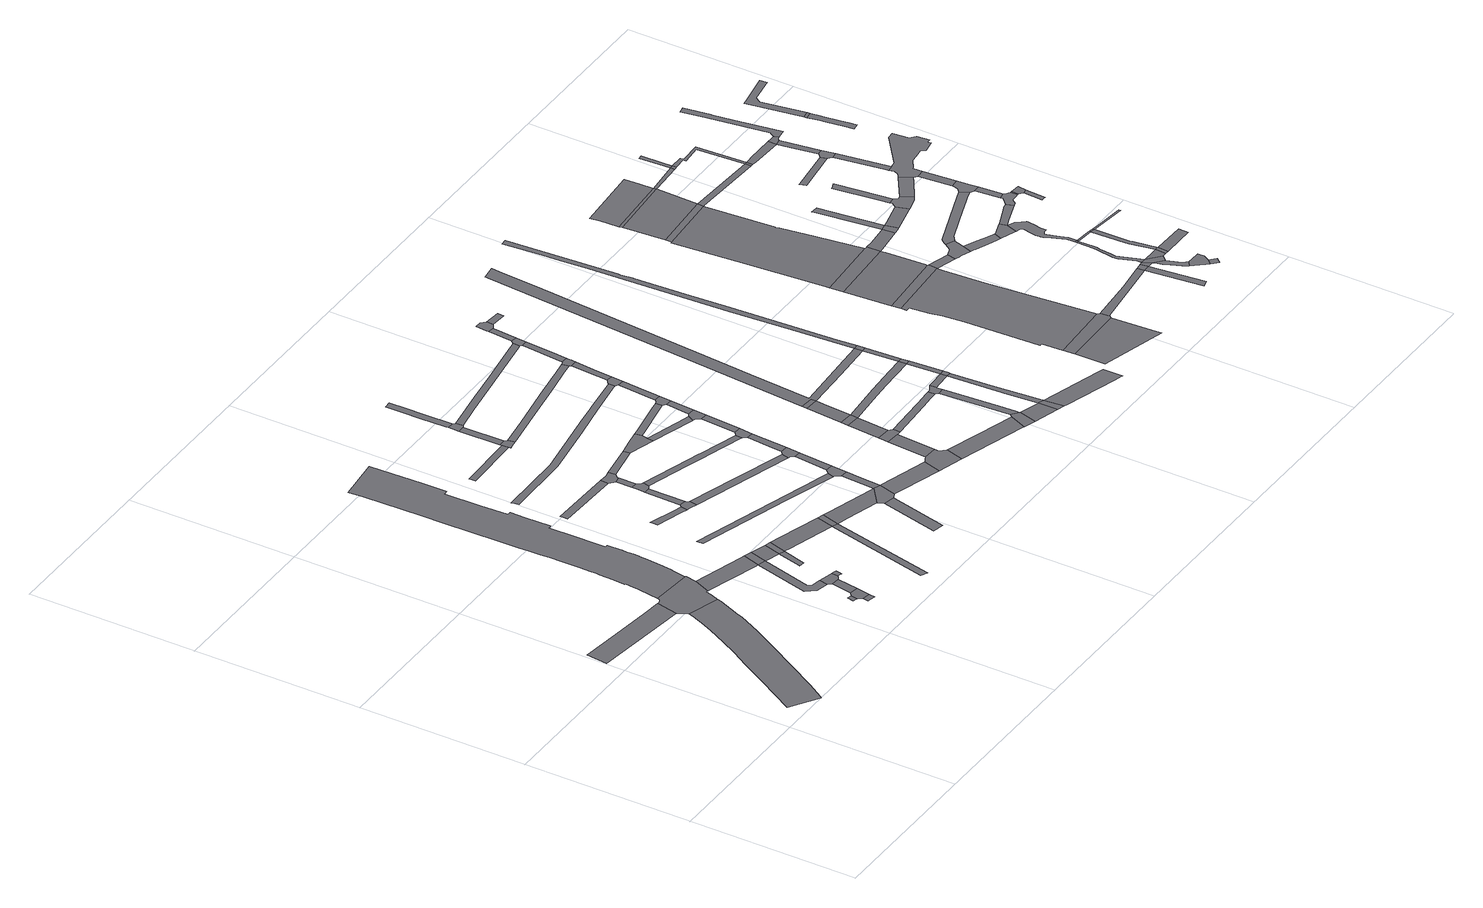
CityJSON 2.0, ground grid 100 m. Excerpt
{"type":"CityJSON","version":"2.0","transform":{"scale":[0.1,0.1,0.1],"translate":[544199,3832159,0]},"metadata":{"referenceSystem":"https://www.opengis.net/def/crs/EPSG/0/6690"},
"CityObjects":{
"road1":{"type":"Road","attributes":{"function":"3","RoadStructureAttribute.sectionType":"1"},"geometry":[{"type":"MultiSurface","lod":"1","boundaries":[[[0,1,2,3,4,5,6,7,8,9,10,11,12,13,14,15,16,17,18,19,20,21,22]]]}]},
"road2":{"type":"Road","attributes":{"function":"3","RoadStructureAttribute.sectionType":"1"},"geometry":[{"type":"MultiSurface","lod":"1","boundaries":[[[23,24,25,26,27,28,29]]]}]},
"road3":{"type":"Road","geometry":[{"type":"MultiSurface","lod":"1","boundaries":[[[30,31,32,33,34,35,36,37,38,29,28,39,0,22,40,41,42,43,44,45,46,47,48]]]}]},
"road4":{"type":"Road","geometry":[{"type":"MultiSurface","lod":"1","boundaries":[[[49,50,51,52,53]]]}]},
"road5":{"type":"Road","attributes":{"RoadStructureAttribute.sectionType":"1"},"geometry":[{"type":"MultiSurface","lod":"1","boundaries":[[[54,55,56,57,58]]]}]},
"road6":{"type":"Road","attributes":{"RoadStructureAttribute.sectionType":"1"},"geometry":[{"type":"MultiSurface","lod":"1","boundaries":[[[59,60,53,52,54,58,61]]]}]},
"road7":{"type":"Road","attributes":{"RoadStructureAttribute.sectionType":"1"},"geometry":[{"type":"MultiSurface","lod":"1","boundaries":[[[62,44,43,63,64,65,66]]]}]},
"road8":{"type":"Road","attributes":{"RoadStructureAttribute.sectionType":"1"},"geometry":[{"type":"MultiSurface","lod":"1","boundaries":[[[67,59,61,68]]]}]},
"road9":{"type":"Road","attributes":{"RoadStructureAttribute.sectionType":"1"},"geometry":[{"type":"MultiSurface","lod":"1","boundaries":[[[65,69,70,71,72,73,74,75]]]}]},
"road10":{"type":"Road","attributes":{"RoadStructureAttribute.sectionType":"1"},"geometry":[{"type":"MultiSurface","lod":"1","boundaries":[[[76,77,72,71,67,68,78,79,80]]]}]},
"road11":{"type":"Road","attributes":{"function":"3","RoadStructureAttribute.sectionType":"1"},"geometry":[{"type":"MultiSurface","lod":"1","boundaries":[[[81,82,83,84,85,86,87,88,89,90,91,92,93,94,95,96,97,98,99,100,101,102,103,104,105,106,107,108,109,110,111,112,113,114,115,116,117,118,119,120,121,122,123,124,125,126,127,128,129,130,131,132,133,134,135,136,137,138,139,30,48]]]}]},
"road12":{"type":"Road","geometry":[{"type":"MultiSurface","lod":"1","boundaries":[[[140,141,142,143,144,80,79]]]}]},
"road13":{"type":"Road","geometry":[{"type":"MultiSurface","lod":"1","boundaries":[[[66,65,75,145]]]}]},
"road14":{"type":"Road","geometry":[{"type":"MultiSurface","lod":"1","boundaries":[[[146,147,148,149,150,151]]]}]},
"road15":{"type":"Road","attributes":{"RoadStructureAttribute.sectionType":"1"},"geometry":[{"type":"MultiSurface","lod":"1","boundaries":[[[145,75,152,146,153]]]}]},
"road16":{"type":"Road","geometry":[{"type":"MultiSurface","lod":"1","boundaries":[[[153,146,151,154]]]}]},
"road17":{"type":"Road","attributes":{"RoadStructureAttribute.sectionType":"1"},"geometry":[{"type":"MultiSurface","lod":"1","boundaries":[[[155,156,157,158]]]}]},
"road18":{"type":"Road","geometry":[{"type":"MultiSurface","lod":"1","boundaries":[[[159,160,161,162,163,164,165,166,167]]]}]},
"road19":{"type":"Road","attributes":{"RoadStructureAttribute.sectionType":"1"},"geometry":[{"type":"MultiSurface","lod":"1","boundaries":[[[168,154,151,169,170,171,155,172]]]}]},
"road20":{"type":"Road","attributes":{"RoadStructureAttribute.sectionType":"1"},"geometry":[{"type":"MultiSurface","lod":"1","boundaries":[[[173,174,175,176,177]]]}]},
"road21":{"type":"Road","geometry":[{"type":"MultiSurface","lod":"1","boundaries":[[[178,167,166,179,180,181,182,183]]]}]},
"road22":{"type":"Road","geometry":[{"type":"MultiSurface","lod":"1","boundaries":[[[172,155,158,184]]]}]},
"road23":{"type":"Road","attributes":{"RoadStructureAttribute.sectionType":"1"},"geometry":[{"type":"MultiSurface","lod":"1","boundaries":[[[185,186,178,183,187]]]}]},
"road24":{"type":"Road","attributes":{"RoadStructureAttribute.sectionType":"1"},"geometry":[{"type":"MultiSurface","lod":"1","boundaries":[[[188,189,190,191,192,193,194,195,196,197]]]}]},
"road25":{"type":"Road","geometry":[{"type":"MultiSurface","lod":"1","boundaries":[[[198,199,200,185,187,201,202,203,204]]]}]},
"road26":{"type":"Road","attributes":{"RoadStructureAttribute.sectionType":"1"},"geometry":[{"type":"MultiSurface","lod":"1","boundaries":[[[205,206,207,208,209]]]}]},
"road27":{"type":"Road","attributes":{"RoadStructureAttribute.sectionType":"1"},"geometry":[{"type":"MultiSurface","lod":"1","boundaries":[[[210,211,198,204]]]}]},
"road28":{"type":"Road","geometry":[{"type":"MultiSurface","lod":"1","boundaries":[[[212,213,177,176,214,211,210,215,216,217]]]}]},
"road29":{"type":"Road","attributes":{"RoadStructureAttribute.sectionType":"1"},"geometry":[{"type":"MultiSurface","lod":"1","boundaries":[[[218,219,220,221]]]}]},
"road30":{"type":"Road","attributes":{"RoadStructureAttribute.sectionType":"1"},"geometry":[{"type":"MultiSurface","lod":"1","boundaries":[[[222,223,184,158,224,225,226]]]}]},
"road31":{"type":"Road","attributes":{"RoadStructureAttribute.sectionType":"1"},"geometry":[{"type":"MultiSurface","lod":"1","boundaries":[[[227,212,217,228]]]}]},
"road32":{"type":"Road","attributes":{"RoadStructureAttribute.sectionType":"1"},"geometry":[{"type":"MultiSurface","lod":"1","boundaries":[[[229,230,181,180,231,232]]]}]},
"road33":{"type":"Road","geometry":[{"type":"MultiSurface","lod":"1","boundaries":[[[233,234,235,205,209,236,237,238,239,240,241]]]}]},
"road34":{"type":"Road","geometry":[{"type":"MultiSurface","lod":"1","boundaries":[[[226,225,218,221,242,243]]]}]},
"road35":{"type":"Road","attributes":{"RoadStructureAttribute.sectionType":"1"},"geometry":[{"type":"MultiSurface","lod":"1","boundaries":[[[244,245,234,233]]]}]},
"road36":{"type":"Road","attributes":{"RoadStructureAttribute.sectionType":"1"},"geometry":[{"type":"MultiSurface","lod":"1","boundaries":[[[246,247,248,249,250,251,252,253,254,255,256,257,258,259,260]]]}]},
"road37":{"type":"Road","geometry":[{"type":"MultiSurface","lod":"1","boundaries":[[[261,262,245,244,263,264]]]}]},
"road38":{"type":"Road","attributes":{"RoadStructureAttribute.sectionType":"1"},"geometry":[{"type":"MultiSurface","lod":"1","boundaries":[[[265,266,267,202,201,268,269,270,271,272]]]}]},
"road39":{"type":"Road","attributes":{"RoadStructureAttribute.sectionType":"1"},"geometry":[{"type":"MultiSurface","lod":"1","boundaries":[[[273,226,243,274,275,276]]]}]},
"road40":{"type":"Road","attributes":{"RoadStructureAttribute.sectionType":"1"},"geometry":[{"type":"MultiSurface","lod":"1","boundaries":[[[277,278,279,280,281,282,283,262,261]]]}]},
"road41":{"type":"Road","geometry":[{"type":"MultiSurface","lod":"1","boundaries":[[[284,285,286,227,228,287,288,289,290,291]]]}]},
"road42":{"type":"Road","geometry":[{"type":"MultiSurface","lod":"1","boundaries":[[[292,197,196,293,273,276,294]]]}]},
"road43":{"type":"Road","attributes":{"RoadStructureAttribute.sectionType":"1"},"geometry":[{"type":"MultiSurface","lod":"1","boundaries":[[[295,243,242,296,297,298,299]]]}]},
"road44":{"type":"Road","attributes":{"RoadStructureAttribute.sectionType":"1"},"geometry":[{"type":"MultiSurface","lod":"1","boundaries":[[[300,292,294,301]]]}]},
"road45":{"type":"Road","geometry":[{"type":"MultiSurface","lod":"1","boundaries":[[[302,232,231,303,300,301,304]]]}]},
"road46":{"type":"Road","attributes":{"RoadStructureAttribute.sectionType":"1"},"geometry":[{"type":"MultiSurface","lod":"1","boundaries":[[[305,306,307,308,289,288,309,310,311,312]]]}]},
"road47":{"type":"Road","attributes":{"RoadStructureAttribute.sectionType":"1"},"geometry":[{"type":"MultiSurface","lod":"1","boundaries":[[[313,314,302,304,315]]]}]},
"road48":{"type":"Road","geometry":[{"type":"MultiSurface","lod":"1","boundaries":[[[316,272,271,317,313,315,318]]]}]},
"road49":{"type":"Road","attributes":{"RoadStructureAttribute.sectionType":"1"},"geometry":[{"type":"MultiSurface","lod":"1","boundaries":[[[319,320,321,284,291,322,323,324,325]]]}]},
"road50":{"type":"Road","attributes":{"RoadStructureAttribute.sectionType":"1"},"geometry":[{"type":"MultiSurface","lod":"1","boundaries":[[[326,327,328,329,330,331,332,241,240,333,334,335,336,337]]]}]},
"road51":{"type":"Road","geometry":[{"type":"MultiSurface","lod":"1","boundaries":[[[338,339,340,299,298,341,342,343,344,345,346]]]}]},
"road52":{"type":"Road","attributes":{"RoadStructureAttribute.sectionType":"1"},"geometry":[{"type":"MultiSurface","lod":"1","boundaries":[[[347,316,318,348]]]}]},
"road53":{"type":"Road","geometry":[{"type":"MultiSurface","lod":"1","boundaries":[[[349,312,311,350,347,348,351]]]}]},
"road54":{"type":"Road","attributes":{"RoadStructureAttribute.sectionType":"1"},"geometry":[{"type":"MultiSurface","lod":"1","boundaries":[[[352,353,354,355,356,357,264,263,358,359,360,361,362]]]}]},
"road55":{"type":"Road","attributes":{"RoadStructureAttribute.sectionType":"1"},"geometry":[{"type":"MultiSurface","lod":"1","boundaries":[[[363,364,338,346,365,366]]]}]},
"road56":{"type":"Road","attributes":{"RoadStructureAttribute.sectionType":"1"},"geometry":[{"type":"MultiSurface","lod":"1","boundaries":[[[367,349,351,368]]]}]},
"road57":{"type":"Road","geometry":[{"type":"MultiSurface","lod":"1","boundaries":[[[369,363,366,370,371,372,373]]]}]},
"road58":{"type":"Road","geometry":[{"type":"MultiSurface","lod":"1","boundaries":[[[374,375,319,325,367,368,376]]]}]},
"road59":{"type":"Road","attributes":{"RoadStructureAttribute.sectionType":"1"},"geometry":[{"type":"MultiSurface","lod":"1","boundaries":[[[377,369,373,378]]]}]},
"road60":{"type":"Road","attributes":{"RoadStructureAttribute.sectionType":"1"},"geometry":[{"type":"MultiSurface","lod":"1","boundaries":[[[379,380,381,382,374,376,383,384,385]]]}]},
"road61":{"type":"Road","geometry":[{"type":"MultiSurface","lod":"1","boundaries":[[[386,377,378,387]]]}]},
"road62":{"type":"Road","attributes":{"RoadStructureAttribute.sectionType":"1"},"geometry":[{"type":"MultiSurface","lod":"1","boundaries":[[[388,342,341,389,390,391]]]}]},
"road63":{"type":"Road","geometry":[{"type":"MultiSurface","lod":"1","boundaries":[[[392,393,246,260,394,379,385,395]]]}]},
"road64":{"type":"Road","attributes":{"RoadStructureAttribute.sectionType":"1"},"geometry":[{"type":"MultiSurface","lod":"1","boundaries":[[[396,386,387,397,398]]]}]},
"road65":{"type":"Road","geometry":[{"type":"MultiSurface","lod":"1","boundaries":[[[399,400,396,398]]]}]},
"road66":{"type":"Road","attributes":{"RoadStructureAttribute.sectionType":"1"},"geometry":[{"type":"MultiSurface","lod":"1","boundaries":[[[401,402,392,395,403,404]]]}]},
"road67":{"type":"Road","geometry":[{"type":"MultiSurface","lod":"1","boundaries":[[[405,406,326,337,401,404,407,408,409]]]}]},
"road68":{"type":"Road","attributes":{"RoadStructureAttribute.sectionType":"1"},"geometry":[{"type":"MultiSurface","lod":"1","boundaries":[[[410,411,412,371,370,413,414,415,416]]]}]},
"road69":{"type":"Road","attributes":{"RoadStructureAttribute.sectionType":"1"},"geometry":[{"type":"MultiSurface","lod":"1","boundaries":[[[417,418,419,420,405,409]]]}]},
"road70":{"type":"Road","geometry":[{"type":"MultiSurface","lod":"1","boundaries":[[[421,422,423,391,390,424,425]]]}]},
"road71":{"type":"Road","geometry":[{"type":"MultiSurface","lod":"1","boundaries":[[[426,427,352,362,419,418,428]]]}]},
"road72":{"type":"Road","attributes":{"RoadStructureAttribute.sectionType":"1"},"geometry":[{"type":"MultiSurface","lod":"1","boundaries":[[[429,426,428,430]]]}]},
"road73":{"type":"Road","attributes":{"RoadStructureAttribute.sectionType":"1"},"geometry":[{"type":"MultiSurface","lod":"1","boundaries":[[[431,432,433,387,378,434,435,436]]]}]},
"road74":{"type":"Road","attributes":{"RoadStructureAttribute.sectionType":"1"},"geometry":[{"type":"MultiSurface","lod":"1","boundaries":[[[437,438,425,424,439,440]]]}]},
"road75":{"type":"Road","attributes":{"RoadStructureAttribute.sectionType":"1"},"geometry":[{"type":"MultiSurface","lod":"1","boundaries":[[[441,442,443,444,445,421,425]]]}]},
"road76":{"type":"Road","geometry":[{"type":"MultiSurface","lod":"1","boundaries":[[[446,447,429,430,448,449,450]]]}]},
"road77":{"type":"Road","geometry":[{"type":"MultiSurface","lod":"1","boundaries":[[[451,452,410,416,453,445,444,454,455]]]}]},
"road78":{"type":"Road","geometry":[{"type":"MultiSurface","lod":"1","boundaries":[[[440,439,456,457]]]}]},
"road79":{"type":"Road","geometry":[{"type":"MultiSurface","lod":"1","boundaries":[[[458,459,449,448]]]}]},
"road80":{"type":"Road","attributes":{"RoadStructureAttribute.sectionType":"1"},"geometry":[{"type":"MultiSurface","lod":"1","boundaries":[[[460,461,451,455,462,463]]]}]},
"road81":{"type":"Road","attributes":{"RoadStructureAttribute.sectionType":"1"},"geometry":[{"type":"MultiSurface","lod":"1","boundaries":[[[464,465,466,467,468,463,469,440,457]]]}]},
"road82":{"type":"Road","geometry":[{"type":"MultiSurface","lod":"1","boundaries":[[[470,471,460,463,468]]]}]},
"road83":{"type":"Road","attributes":{"RoadStructureAttribute.sectionType":"1"},"geometry":[{"type":"MultiSurface","lod":"1","boundaries":[[[472,436,473,460,471]]]}]},
"road84":{"type":"Road","attributes":{"RoadStructureAttribute.sectionType":"1"},"geometry":[{"type":"MultiSurface","lod":"1","boundaries":[[[474,457,456,475,476,477,478,479,480]]]}]},
"road85":{"type":"Road","geometry":[{"type":"MultiSurface","lod":"1","boundaries":[[[481,431,436,472]]]}]},
"road86":{"type":"Road","attributes":{"RoadStructureAttribute.sectionType":"1"},"geometry":[{"type":"MultiSurface","lod":"1","boundaries":[[[482,483,484,431,481]]]}]},
"road87":{"type":"Road","attributes":{"RoadStructureAttribute.sectionType":"1"},"geometry":[{"type":"MultiSurface","lod":"1","boundaries":[[[485,486,487,488,489,490,491,492,493,494,495,496,497,400,399,398,498,484,499]]]}]},
"road88":{"type":"Road","geometry":[{"type":"MultiSurface","lod":"1","boundaries":[[[500,499,484,483]]]}]},
"road89":{"type":"Road","attributes":{"RoadStructureAttribute.sectionType":"1"},"geometry":[{"type":"MultiSurface","lod":"1","boundaries":[[[501,502,503,504,505,506,507,508,509,510,511,512,513,514,515,499,500]]]}]},
"road90":{"type":"Road","geometry":[{"type":"MultiSurface","lod":"1","boundaries":[[[516,517,518,519,520,521]]]}]},
"road91":{"type":"Road","geometry":[{"type":"MultiSurface","lod":"1","boundaries":[[[522,523,524,525,526,519,518,527,528,529]]]}]},
"road92":{"type":"Road","geometry":[{"type":"MultiSurface","lod":"1","boundaries":[[[530,531,532,533,534,535,536,537,538,539,540,541,542,524,523]]]}]},
"road93":{"type":"Road","geometry":[{"type":"MultiSurface","lod":"1","boundaries":[[[543,544,534,533,545]]]}]},
"road94":{"type":"Road","attributes":{"RoadStructureAttribute.sectionType":"1"},"geometry":[{"type":"MultiSurface","lod":"1","boundaries":[[[546,547,548,549,544,543]]]}]},
"road95":{"type":"Road","geometry":[{"type":"MultiSurface","lod":"1","boundaries":[[[550,551,552,553,549,548,554]]]}]},
"road96":{"type":"Road","geometry":[{"type":"MultiSurface","lod":"1","boundaries":[[[555,556,557,558,559,560,561,562,563,564,552,551]]]}]},
"road97":{"type":"Road","attributes":{"RoadStructureAttribute.sectionType":"1"},"geometry":[{"type":"MultiSurface","lod":"1","boundaries":[[[565,566,529,528,567,568,569]]]}]},
"road98":{"type":"Road","attributes":{"RoadStructureAttribute.sectionType":"1"},"geometry":[{"type":"MultiSurface","lod":"1","boundaries":[[[545,533,570,571,572]]]}]},
"road99":{"type":"Road","geometry":[{"type":"MultiSurface","lod":"1","boundaries":[[[573,574,575,561,560]]]}]},
"road100":{"type":"Road","attributes":{"RoadStructureAttribute.sectionType":"1"},"geometry":[{"type":"MultiSurface","lod":"1","boundaries":[[[576,577,578,574,573]]]}]},
"road101":{"type":"Road","geometry":[{"type":"MultiSurface","lod":"1","boundaries":[[[579,580,578,577]]]}]},
"road102":{"type":"Road","attributes":{"RoadStructureAttribute.sectionType":"1"},"geometry":[{"type":"MultiSurface","lod":"1","boundaries":[[[581,582,583,584,585,580,579]]]}]},
"road103":{"type":"Road","attributes":{"RoadStructureAttribute.sectionType":"1"},"geometry":[{"type":"MultiSurface","lod":"1","boundaries":[[[586,587,588,554,548,589,590]]]}]},
"road104":{"type":"Road","geometry":[{"type":"MultiSurface","lod":"1","boundaries":[[[591,592,572,571,593,594,595,596,597,598]]]}]},
"road105":{"type":"Road","attributes":{"RoadStructureAttribute.sectionType":"1"},"geometry":[{"type":"MultiSurface","lod":"1","boundaries":[[[599,569,600,601]]]}]},
"road106":{"type":"Road","geometry":[{"type":"MultiSurface","lod":"1","boundaries":[[[602,565,569,599]]]}]},
"road107":{"type":"Road","attributes":{"RoadStructureAttribute.sectionType":"1"},"geometry":[{"type":"MultiSurface","lod":"1","boundaries":[[[603,604,605,596,595,606,607,608,609,610,611,612]]]}]},
"road108":{"type":"Road","geometry":[{"type":"MultiSurface","lod":"1","boundaries":[[[613,586,590,614,615]]]}]},
"road109":{"type":"Road","geometry":[{"type":"MultiSurface","lod":"1","boundaries":[[[616,617,602,599,618,619,620,621]]]}]},
"road110":{"type":"Road","attributes":{"RoadStructureAttribute.sectionType":"1"},"geometry":[{"type":"MultiSurface","lod":"1","boundaries":[[[622,623,624,625,626,627,628,586,613]]]}]},
"road111":{"type":"Road","attributes":{"RoadStructureAttribute.sectionType":"1"},"geometry":[{"type":"MultiSurface","lod":"1","boundaries":[[[620,629,630,631,632,633,634,635,636,637,638,639]]]}]},
"road112":{"type":"Road","geometry":[{"type":"MultiSurface","lod":"1","boundaries":[[[621,620,639,640,641,642,643]]]}]},
"road113":{"type":"Road","attributes":{"RoadStructureAttribute.sectionType":"1"},"geometry":[{"type":"MultiSurface","lod":"1","boundaries":[[[644,645,646,647,648,649,621,643,650,651,652,653,654,655,656,657,658]]]}]},
"road114":{"type":"Road","attributes":{"RoadStructureAttribute.sectionType":"1"},"geometry":[{"type":"MultiSurface","lod":"1","boundaries":[[[659,660,661,662,643,642,663,664]]]}]},
"road115":{"type":"Road","geometry":[{"type":"MultiSurface","lod":"1","boundaries":[[[665,635,634,666,667,668,669,670,671,672]]]}]},
"road116":{"type":"Road","attributes":{"RoadStructureAttribute.sectionType":"1"},"geometry":[{"type":"MultiSurface","lod":"1","boundaries":[[[673,674,675,613,615,676,677]]]}]},
"road117":{"type":"Road","geometry":[{"type":"MultiSurface","lod":"1","boundaries":[[[678,679,680,612,611,681,682,683]]]}]},
"road118":{"type":"Road","geometry":[{"type":"MultiSurface","lod":"1","boundaries":[[[684,644,658,685]]]}]},
"road119":{"type":"Road","attributes":{"RoadStructureAttribute.sectionType":"1"},"geometry":[{"type":"MultiSurface","lod":"1","boundaries":[[[686,687,669,668,688,689,690,691]]]}]},
"road120":{"type":"Road","geometry":[{"type":"MultiSurface","lod":"1","boundaries":[[[692,685,693]]]}]},
"road121":{"type":"Road","attributes":{"RoadStructureAttribute.sectionType":"1"},"geometry":[{"type":"MultiSurface","lod":"1","boundaries":[[[694,579,577,695]]]}]},
"road122":{"type":"Road","attributes":{"RoadStructureAttribute.sectionType":"1"},"geometry":[{"type":"MultiSurface","lod":"1","boundaries":[[[696,697,698,699,700,701,702,703,704,705,706,707,708,709,710,711,712,683,682,713,714,715,716,717,718,719,720,721,722,723,684,685,692]]]}]},
"road123":{"type":"Road","geometry":[{"type":"MultiSurface","lod":"1","boundaries":[[[724,664,663,725,726]]]}]},
"road124":{"type":"Road","attributes":{"RoadStructureAttribute.sectionType":"1"},"geometry":[{"type":"MultiSurface","lod":"1","boundaries":[[[573,560,727,728,729,730]]]}]},
"road125":{"type":"Road","attributes":{"RoadStructureAttribute.sectionType":"1"},"geometry":[{"type":"MultiSurface","lod":"1","boundaries":[[[731,732,733,734,735,736,591,598,737,738,739,740,741,742,743]]]}]},
"road126":{"type":"Road","attributes":{"RoadStructureAttribute.sectionType":"1"},"geometry":[{"type":"MultiSurface","lod":"1","boundaries":[[[685,658,744,745,746,693]]]}]},
"road127":{"type":"Road","attributes":{"RoadStructureAttribute.sectionType":"1"},"geometry":[{"type":"MultiSurface","lod":"1","boundaries":[[[745,747,748,664,724,749,750,751]]]}]},
"road128":{"type":"Road","geometry":[{"type":"MultiSurface","lod":"1","boundaries":[[[746,745,751,752]]]}]},
"road129":{"type":"Road","geometry":[{"type":"MultiSurface","lod":"1","boundaries":[[[753,754,755,756,673,677,757,758,759,760,761]]]}]},
"road130":{"type":"Road","geometry":[{"type":"MultiSurface","lod":"1","boundaries":[[[762,694,695,763]]]}]},
"road131":{"type":"Road","attributes":{"RoadStructureAttribute.sectionType":"1"},"geometry":[{"type":"MultiSurface","lod":"1","boundaries":[[[764,726,725,765,766,767]]]}]},
"road132":{"type":"Road","attributes":{"RoadStructureAttribute.sectionType":"1"},"geometry":[{"type":"MultiSurface","lod":"1","boundaries":[[[768,769,770,771,772,773,774,775,755,754]]]}]},
"road133":{"type":"Road","attributes":{"RoadStructureAttribute.sectionType":"1"},"geometry":[{"type":"MultiSurface","lod":"1","boundaries":[[[776,777,778,779,780,678,683,781,782,783,784,785]]]}]},
"road134":{"type":"Road","attributes":{"RoadStructureAttribute.sectionType":"1"},"geometry":[{"type":"MultiSurface","lod":"1","boundaries":[[[786,787,788,789,694,762]]]}]},
"road135":{"type":"Road","attributes":{"RoadStructureAttribute.sectionType":"1"},"geometry":[{"type":"MultiSurface","lod":"1","boundaries":[[[790,791,792,762,763,793,794,795,796,730,797]]]}]},
"road136":{"type":"Road","attributes":{"RoadStructureAttribute.sectionType":"1"},"geometry":[{"type":"MultiSurface","lod":"1","boundaries":[[[798,752,751,799,800,801]]]}]},
"road137":{"type":"Road","geometry":[{"type":"MultiSurface","lod":"1","boundaries":[[[797,730,729,802]]]}]},
"road138":{"type":"Road","geometry":[{"type":"MultiSurface","lod":"1","boundaries":[[[803,761,760,804,805]]]}]},
"road139":{"type":"Road","attributes":{"RoadStructureAttribute.sectionType":"1"},"geometry":[{"type":"MultiSurface","lod":"1","boundaries":[[[806,807,808,809,810,811]]]}]},
"road140":{"type":"Road","geometry":[{"type":"MultiSurface","lod":"1","boundaries":[[[812,813,814,815,816,817,776,785,818,819,820,821,822]]]}]},
"road141":{"type":"Road","attributes":{"RoadStructureAttribute.sectionType":"1"},"geometry":[{"type":"MultiSurface","lod":"1","boundaries":[[[823,824,825,815,814]]]}]},
"road142":{"type":"Road","geometry":[{"type":"MultiSurface","lod":"1","boundaries":[[[826,827,828,829,830,731,743,831,824,823]]]}]},
"road143":{"type":"Road","attributes":{"RoadStructureAttribute.sectionType":"1"},"geometry":[{"type":"MultiSurface","lod":"1","boundaries":[[[832,833,822,821,834,835,836]]]}]},
"road144":{"type":"Road","geometry":[{"type":"MultiSurface","lod":"1","boundaries":[[[837,838,839,840,841]]]}]},
"road145":{"type":"Road","attributes":{"RoadStructureAttribute.sectionType":"1"},"geometry":[{"type":"MultiSurface","lod":"1","boundaries":[[[842,843,844,797,802,845,846,847,848]]]}]},
"road146":{"type":"Road","geometry":[{"type":"MultiSurface","lod":"1","boundaries":[[[836,835,849,850,841,840,851,852]]]}]},
"road147":{"type":"Road","attributes":{"RoadStructureAttribute.sectionType":"1"},"geometry":[{"type":"MultiSurface","lod":"1","boundaries":[[[853,854,855,856,828,827]]]}]},
"road148":{"type":"Road","attributes":{"RoadStructureAttribute.sectionType":"1"},"geometry":[{"type":"MultiSurface","lod":"1","boundaries":[[[857,858,859,860,861,862,863]]]}]},
"road149":{"type":"Road","geometry":[{"type":"MultiSurface","lod":"1","boundaries":[[[864,865,866,867,806,811,868,869,860,859]]]}]},
"road150":{"type":"Road","attributes":{"RoadStructureAttribute.sectionType":"1"},"geometry":[{"type":"MultiSurface","lod":"1","boundaries":[[[870,865,864]]]}]},
"road151":{"type":"Road","attributes":{"RoadStructureAttribute.sectionType":"1"},"geometry":[{"type":"MultiSurface","lod":"1","boundaries":[[[871,847,872,865,870]]]}]},
"road152":{"type":"Road","geometry":[{"type":"MultiSurface","lod":"1","boundaries":[[[873,874,848,847,871,875,876,877]]]}]},
"road153":{"type":"Road","geometry":[{"type":"MultiSurface","lod":"1","boundaries":[[[878,879,880,881,863,862,882,883,884,803,805,855,854,885,886,887,888,889,890,891,892,893,894,895,896,897]]]}]},
"road154":{"type":"Road","attributes":{"RoadStructureAttribute.sectionType":"1"},"geometry":[{"type":"MultiSurface","lod":"1","boundaries":[[[898,899,900,901,902,903,904,905,906,907,908,873,877]]]}]},
"road155":{"type":"Road","attributes":{"RoadStructureAttribute.sectionType":"1"},"geometry":[{"type":"MultiSurface","lod":"1","boundaries":[[[909,910,911,912,913,914,915,916,917,918,919,920]]]}]},
"road156":{"type":"Road","geometry":[{"type":"MultiSurface","lod":"1","boundaries":[[[921,922,914,913]]]}]},
"road157":{"type":"Road","attributes":{"RoadStructureAttribute.sectionType":"1"},"geometry":[{"type":"MultiSurface","lod":"1","boundaries":[[[923,924,925,926,927,922,921,928,929,930]]]}]}
},
"vertices":[
[618,982,0],[607,951,0],[593,916,0],[579,883,0],[546,808,0],[491,699,0],[437,601,0],[373,490,0],[287,340,0],[152,108,0],[318,0,0],[321,6,0],[388,111,0],[587,456,0],[666,595,0],[715,694,0],[734,733,0],[741,755,0],[750,779,0],[761,804,0],[783,858,0],[798,898,0],[807,922,0],
[508,1182,0],[261,1212,0],[24,1241,0],[8,1113,0],[244,1084,0],[587,1041,0],[615,1169,0],
[654,1195,0],[652,1188,0],[649,1182,0],[646,1178,0],[643,1175,0],[640,1172,0],[634,1170,0],[630,1169,0],[627,1168,0],[592,1031,0],[811,934,0],[825,977,0],[834,1009,0],[846,1006,0],[888,1105,0],[890,1111,0],[901,1172,0],[899,1173,0],[895,1174,0],
[1165,352,0],[1157,313,0],[1180,308,0],[1184,307,0],[1191,347,0],
[1202,282,0],[1196,246,0],[1220,242,0],[1245,238,0],[1251,274,0],
[1215,363,0],[1192,348,0],[1264,355,0],
[1191,1015,0],[1165,910,0],[1183,905,0],[1183,904,0],[1214,1009,0],
[1235,484,0],[1285,483,0],
[1100,576,0],[1142,523,0],[1217,509,0],[1227,559,0],[1172,569,0],[1155,591,0],[1231,891,0],
[1303,542,0],[1251,554,0],[1302,494,0],[1309,499,0],[1314,539,0],
[901,1208,0],[908,1247,0],[913,1278,0],[914,1288,0],[920,1329,0],[923,1363,0],[928,1401,0],[928,1407,0],[930,1438,0],[931,1474,0],[931,1476,0],[932,1511,0],[932,1553,0],[932,1580,0],[932,1591,0],[931,1666,0],[916,1667,0],[915,1729,0],[913,1853,0],[910,2007,0],[918,2007,0],[930,2008,0],[929,2009,0],[927,2166,0],[925,2251,0],[912,2251,0],[904,2251,0],[900,2422,0],[894,2630,0],[903,2630,0],[920,2632,0],[916,2776,0],[909,3093,0],[648,3064,0],[654,2974,0],[662,2625,0],[665,2501,0],[672,2164,0],[673,2111,0],[674,2047,0],[676,1987,0],[678,1926,0],[681,1856,0],[684,1795,0],[685,1742,0],[684,1686,0],[682,1620,0],[682,1581,0],[681,1561,0],[680,1519,0],[679,1483,0],[678,1453,0],[673,1404,0],[678,1403,0],[681,1403,0],[678,1375,0],[672,1320,0],[671,1314,0],[662,1243,0],
[1327,495,0],[1337,492,0],[1342,512,0],[1346,531,0],[1326,536,0],
[1262,994,0],
[1324,864,0],[1287,720,0],[1287,718,0],[1303,715,0],[1319,713,0],[1360,853,0],
[1246,887,0],[1355,967,0],
[1390,957,0],
[1679,758,0],[1537,135,0],[1573,116,0],[1716,747,0],
[1385,1533,0],[1231,1582,0],[1223,1584,0],[1225,1562,0],[1226,1539,0],[1373,1495,0],[1384,1491,0],[1423,1479,0],[1429,1519,0],
[1459,936,0],[1361,853,0],[1392,844,0],[1526,804,0],[1710,862,0],
[1031,2012,0],[1030,1990,0],[1030,1967,0],[1417,1954,0],[1418,2000,0],
[1442,1533,0],[1443,1473,0],[1487,1460,0],[1493,1507,0],[1482,1522,0],[1482,1529,0],
[1747,851,0],
[1446,1748,0],[1442,1542,0],[1483,1748,0],
[2009,1047,0],[2004,1048,0],[1207,1287,0],[1201,1289,0],[1201,1269,0],[1201,1249,0],[1765,1082,0],[1998,1009,0],[2068,986,0],[2081,1025,0],
[1447,1828,0],[1447,1792,0],[1446,1755,0],[1502,1762,0],[1514,1802,0],[1498,1807,0],[1485,1827,0],
[1427,2601,0],[1078,2590,0],[1080,2571,0],[1081,2553,0],[1429,2565,0],
[1487,1932,0],[1449,1924,0],
[1500,2004,0],[1468,1998,0],[1448,1926,0],[1487,1934,0],[1487,1941,0],[1507,1963,0],
[2002,634,0],[1919,286,0],[1983,271,0],[2066,619,0],
[2068,756,0],[1786,839,0],[1789,726,0],[1982,669,0],[2087,751,0],
[1705,2039,0],[1711,2000,0],
[1785,1418,0],[1500,1505,0],[2094,1275,0],[2108,1319,0],
[1468,2616,0],[1427,2615,0],[1427,2603,0],[1429,2560,0],[1429,2552,0],[1433,2552,0],[1444,2554,0],[1489,2561,0],[1482,2603,0],
[2099,635,0],[2128,738,0],
[1464,2860,0],[1423,2859,0],
[2190,2419,0],[1955,2385,0],[1947,2384,0],[1890,2376,0],[1848,2368,0],[1403,2298,0],[1010,2292,0],[1006,2292,0],[1010,2271,0],[1014,2250,0],[1411,2256,0],[1741,2309,0],[1953,2344,0],[1955,2345,0],[2192,2384,0],
[1463,2924,0],[1422,2923,0],[1479,2871,0],[1476,2912,0],
[1905,1683,0],[1887,1688,0],[1819,1709,0],[1762,1684,0],[1875,1650,0],[1905,1641,0],[2125,1575,0],[2130,1614,0],
[2100,953,0],[2128,743,0],[2137,874,0],[2143,950,0],
[1459,3105,0],[1458,3202,0],[1456,3304,0],[1414,3300,0],[1416,3201,0],[1418,3095,0],[1421,2937,0],
[1874,2069,0],[1795,2055,0],[1779,2052,0],[1795,1975,0],[1866,1953,0],[1872,1993,0],[1875,2010,0],[1878,2029,0],
[2108,1048,0],[2079,983,0],[2150,1045,0],
[2139,735,0],[2140,623,0],[2165,615,0],[2399,545,0],[2430,649,0],
[2124,1251,0],[2165,1248,0],
[2130,1334,0],[2113,1269,0],[2172,1331,0],
[2145,1912,0],[2127,1916,0],[1878,1991,0],[1873,1993,0],[1991,1916,0],[2127,1875,0],[2133,1874,0],[2151,1910,0],
[2146,1551,0],[2132,1376,0],[2188,1548,0],
[2152,1631,0],[2130,1574,0],[2194,1628,0],
[2167,2120,0],[2125,2113,0],[1898,2073,0],[1881,2029,0],[1914,2035,0],[2126,2073,0],[2168,2080,0],
[2218,2719,0],[2140,2707,0],[2119,2703,0],[1980,2681,0],[1974,2680,0],[1848,2661,0],[1662,2630,0],[1756,2605,0],[1980,2641,0],[2120,2663,0],[2147,2667,0],[2224,2679,0],
[2471,670,0],[2452,660,0],[2437,653,0],[2551,500,0],[2583,606,0],[2576,613,0],[2569,621,0],[2552,639,0],[2554,664,0],
[2168,1843,0],[2209,1840,0],
[2174,1923,0],[2152,1868,0],[2215,1920,0],
[2250,3033,0],[2221,3028,0],[2219,3028,0],[2116,3011,0],[1929,2982,0],[1725,2951,0],[1628,2895,0],[1876,2933,0],[2117,2970,0],[2226,2988,0],[2250,2992,0],
[2491,907,0],[2472,678,0],[2571,892,0],[2572,900,0],
[2186,2064,0],[2226,2061,0],
[2496,968,0],[2600,902,0],[2599,943,0],[2598,944,0],[2577,961,0],
[2191,2138,0],[2179,2123,0],[2231,2135,0],
[2511,1162,0],[2592,1155,0],
[2210,2369,0],[2210,2365,0],[2199,2240,0],[2194,2179,0],[2235,2179,0],[2239,2237,0],[2249,2366,0],
[2515,1207,0],[2596,1200,0],
[2798,541,0],[2968,375,0],[2970,375,0],[3014,476,0],
[2217,2444,0],[2193,2422,0],[2195,2382,0],[2255,2440,0],
[2533,1425,0],[2609,1374,0],[2613,1418,0],
[2615,1449,0],[2535,1456,0],
[2234,2669,0],[2225,2558,0],[2264,2557,0],[2273,2667,0],
[2239,2729,0],[2232,2722,0],[2276,2698,0],[2276,2709,0],[2278,2727,0],
[2985,964,0],[2942,962,0],[2940,962,0],[2854,916,0],[2942,922,0],[2984,925,0],[2987,925,0],
[2285,2823,0],[2298,2982,0],[2259,2980,0],[2239,2730,0],
[3031,495,0],[3030,494,0],[3018,480,0],[3043,353,0],[3071,459,0],
[2265,3050,0],[2263,3049,0],[2303,3047,0],
[2276,3198,0],[2315,3194,0],
[3143,1238,0],[3039,1232,0],[2854,1221,0],[2774,1170,0],[2919,1181,0],[3146,1193,0],
[3191,424,0],[3072,459,0],[3194,308,0],[3194,424,0],
[3071,465,0],[3069,490,0],[3063,585,0],[3042,912,0],[3004,910,0],
[2283,3277,0],[2277,3210,0],[2345,3212,0],[2348,3252,0],[2321,3274,0],
[3039,988,0],[3001,965,0],[3003,911,0],[3040,947,0],[3041,948,0],
[3240,294,0],[3229,413,0],
[2439,3204,0],[2442,3244,0],
[3158,993,0],[3066,989,0],[3067,949,0],[3160,954,0],
[3228,418,0],[3228,420,0],[3216,552,0],[3206,699,0],[3189,956,0],[3180,599,0],
[3189,966,0],[3187,995,0],
[3174,1195,0],[3152,1094,0],
[3595,303,0],[3256,289,0],[3580,192,0],[3621,180,0],[3628,178,0],[3630,177,0],[3628,293,0],
[3171,1240,0],
[3170,1259,0],[3158,1450,0],[3129,1448,0],
[3004,1487,0],[2841,1478,0],[2616,1463,0],[2645,1838,0],[2672,2183,0],[2703,2572,0],[2755,3215,0],[2771,3415,0],[2776,3480,0],[2695,3470,0],[2693,3455,0],[2675,3214,0],[2594,2183,0],[2882,1431,0],[3126,1496,0],
[3155,1497,0],
[3147,1613,0],[3111,2240,0],[3093,2505,0],[3081,2805,0],[3080,2810,0],[3072,2882,0],[3072,2893,0],[3051,3218,0],[3031,3553,0],[2998,3550,0],[3013,3342,0],[3021,3217,0],[3033,3047,0],[3079,2228,0],[3102,1858,0],
[4064,266,0],[4064,267,0],[4050,499,0],[3675,492,0],[3678,312,0],[4068,206,0],
[4055,570,0],[4044,582,0],[3671,562,0],[3672,549,0],[3675,503,0],[4062,517,0],[4063,519,0],[4056,570,0],
[3984,1227,0],[3970,1472,0],[3970,1491,0],[3970,1506,0],[3561,1476,0],[3563,1443,0],[3579,1443,0],[3587,1443,0],[3600,1326,0],[3615,1258,0],[3627,1132,0],[3646,687,0],[3663,686,0],
[3968,1562,0],[3557,1532,0],[3976,1559,0],
[3967,1577,0],[3954,1811,0],[3953,1836,0],[3537,1808,0],
[3945,1918,0],[3931,1918,0],[3530,1890,0],[3531,1877,0],[3947,1918,0],
[3930,1920,0],[3892,2196,0],[3864,2396,0],[3857,2417,0],[3857,2421,0],[3829,2832,0],[3458,2806,0],[3491,2426,0],[3509,2192,0],[3528,1917,0],
[4506,618,0],[4325,594,0],[4506,575,0],[4510,575,0],[4512,575,0],
[4041,1485,0],[4090,1470,0],[4105,1523,0],
[3831,2872,0],[3465,2844,0],[3467,2808,0],
[3838,3090,0],[3836,3123,0],[3446,3093,0],
[3835,3140,0],[3444,3111,0],
[3834,3151,0],[3829,3225,0],[3823,3312,0],[3431,3282,0],[3436,3222,0],
[4127,1934,0],[4114,1931,0],[3997,1918,0],[3972,1839,0],[4136,1858,0],
[4180,1581,0],[4153,1541,0],[4121,1461,0],[4130,1458,0],[4191,1436,0],[4211,1494,0],[4225,1534,0],[4230,1557,0],
[4552,577,0],[4548,238,0],[4588,250,0],
[4545,624,0],
[4380,1416,0],[4328,1440,0],[4289,1458,0],[4211,1429,0],[4224,1424,0],[4278,1401,0],[4299,1392,0],[4350,1373,0],[4374,1364,0],[4392,1411,0],
[4165,1940,0],[4165,1862,0],[4183,1866,0],
[4561,626,0],[4557,626,0],[4557,577,0],[4559,577,0],[4589,576,0],[4565,625,0],
[4150,2061,0],[4150,2062,0],[4118,2323,0],[4096,2325,0],[4075,2327,0],[4076,2322,0],[4110,2057,0],
[4599,550,0],[4607,525,0],[4621,486,0],[4646,429,0],[4658,412,0],[4667,399,0],[4694,421,0],[4688,430,0],[4673,451,0],[4658,489,0],[4645,531,0],
[4646,532,0],[4653,540,0],[4675,563,0],[4599,625,0],
[4545,1008,0],[4544,905,0],[4542,877,0],[4525,777,0],[4528,745,0],[4566,653,0],[4598,628,0],[4558,735,0],[4550,755,0],[4545,775,0],[4548,802,0],[4557,880,0],[4562,895,0],[4561,913,0],[4560,1008,0],
[4693,624,0],[4660,624,0],[4647,624,0],[4629,625,0],[4701,563,0],[4702,624,0],
[4771,417,0],[4682,379,0],[4720,332,0],[4738,315,0],[4762,342,0],[4781,379,0],[4782,380,0],[4782,417,0],
[4337,1980,0],[4329,1978,0],[4195,1946,0],[4346,1904,0],[4358,1907,0],
[4484,1440,0],[4427,1421,0],[4399,1411,0],[4454,1335,0],[4471,1330,0],[4492,1398,0],
[4545,1018,0],[4563,1017,0],
[4787,321,0],[4774,332,0],[4751,304,0],[4763,293,0],[4775,282,0],[4799,311,0],
[4563,1018,0],[4564,1017,0],
[4037,3159,0],[4038,3136,0],
[4563,1026,0],[4562,1070,0],[4555,1092,0],[4549,1112,0],[4526,1182,0],[4524,1192,0],[4529,1196,0],[4534,1199,0],[4539,1202,0],[4561,1202,0],[4563,1239,0],[4570,1277,0],[4574,1320,0],[4575,1329,0],[4558,1350,0],[4535,1377,0],[4502,1393,0],[4494,1323,0],[4508,1308,0],[4495,1250,0],[4493,1224,0],[4494,1201,0],[4494,1196,0],[4495,1189,0],[4496,1182,0],[4513,1141,0],[4545,1065,0],[4545,1035,0],
[4724,625,0],[4723,562,0],[4724,623,0],
[3834,2834,0],[3835,2834,0],[4268,2812,0],[4270,2848,0],
[4620,1768,0],[4511,1728,0],[4498,1723,0],[4209,1618,0],[4205,1616,0],[4189,1594,0],[4254,1574,0],[4265,1582,0],[4489,1663,0],[4498,1666,0],[4586,1698,0],[4599,1703,0],[4648,1718,0],
[4566,1007,0],[4668,996,0],[4670,1004,0],
[4675,791,0],[4675,769,0],[4703,764,0],[4700,784,0],[4696,991,0],
[4695,1001,0],
[4414,2005,0],[4393,2028,0],[4354,2022,0],[4356,2008,0],[4400,1916,0],[4437,1925,0],[4447,1931,0],[4467,1944,0],[4426,2008,0],
[4059,3162,0],[4061,3138,0],
[4732,623,0],[4843,560,0],[4924,561,0],[4927,620,0],
[4393,2030,0],[4384,2095,0],[4350,2359,0],[4350,2363,0],[4330,2356,0],[4310,2350,0],[4345,2089,0],[4353,2024,0],
[4653,1503,0],[4631,1498,0],[4523,1454,0],[4511,1449,0],[4493,1443,0],[4498,1401,0],[4500,1402,0],[4507,1404,0],[4541,1416,0],[4668,1460,0],
[4057,3228,0],[4053,3347,0],[4030,3345,0],[4034,3227,0],
[4269,3149,0],[4144,3143,0],[4139,3163,0],[4134,3143,0],[4135,3125,0],[4252,3134,0],[4270,2850,0],[4287,2849,0],
[4743,995,0],[4748,985,0],[4911,964,0],[4912,974,0],
[4285,2811,0],
[4573,2106,0],[4586,2020,0],[4616,2040,0],
[4520,2544,0],[4258,2512,0],[4256,2512,0],[4261,2493,0],[4266,2474,0],[4531,2509,0],
[4748,1543,0],[4743,1547,0],[4727,1562,0],[4689,1555,0],[4689,1552,0],[4690,1541,0],[4686,1466,0],[4706,1491,0],[4748,1495,0],[4761,1497,0],[4758,1537,0],
[4716,1705,0],[4676,1703,0],[4676,1702,0],
[4711,1761,0],[4705,1830,0],[4655,1826,0],[4650,1803,0],[4640,1783,0],[4658,1713,0],
[4761,1537,0],[4759,1537,0],[4764,1497,0],[4766,1497,0],[4770,1536,0],
[4787,1362,0],[4801,1361,0],[4814,1360,0],[4820,1482,0],[4793,1475,0],
[4330,2850,0],[4318,2850,0],[4313,2850,0],[4314,2809,0],[4504,2800,0],[4506,2800,0],[4506,2851,0],
[4768,1495,0],[4787,1480,0],[4821,1490,0],[4824,1532,0],
[4704,1850,0],[4689,2026,0],[4635,2023,0],[4636,2021,0],
[4641,2189,0],[4639,2203,0],[4592,2495,0],[4556,2490,0],[4603,2203,0],[4605,2182,0],[4642,2186,0],
[4579,2574,0],[4544,2568,0],[4542,2566,0],[4523,2546,0],[4533,2507,0],[4554,2492,0],
[4579,2575,0],
[4542,2807,0],[4518,2729,0],
[4560,2852,0],[4535,2852,0],[4541,2808,0],[4555,2822,0],[4570,2824,0],
[4911,2243,0],[4899,2340,0],[4859,2337,0],[4676,2191,0],[4611,2150,0],[4601,2124,0],[4587,2115,0],[4685,2084,0],[4686,2084,0],[4744,2122,0],[4786,2126,0],[4840,2133,0],[4853,2117,0],[4859,2110,0],[4930,2122,0],[4928,2135,0],[4927,2141,0],[4934,2142,0],[4953,2143,0],[4945,2217,0],
[4625,2833,0],[4617,2882,0],[4580,3110,0],[4563,3227,0],[4563,3233,0],[4539,3388,0],[4501,3381,0],[4524,3232,0],[4579,2882,0],[4577,2879,0],[4568,2864,0],
[4866,2589,0],[4859,2638,0],[4846,2730,0],[4845,2738,0],[4837,2797,0],[4796,2790,0],[4806,2732,0],[4806,2730,0],[4813,2689,0],[4827,2583,0],[4834,2530,0],[4874,2535,0],
[4835,2815,0],[4793,2808,0],
[4957,3176,0],[4757,3141,0],[4746,3139,0],[4739,3138,0],[4741,3123,0],[4791,3075,0],[4814,3110,0],[4964,3136,0]
]}
